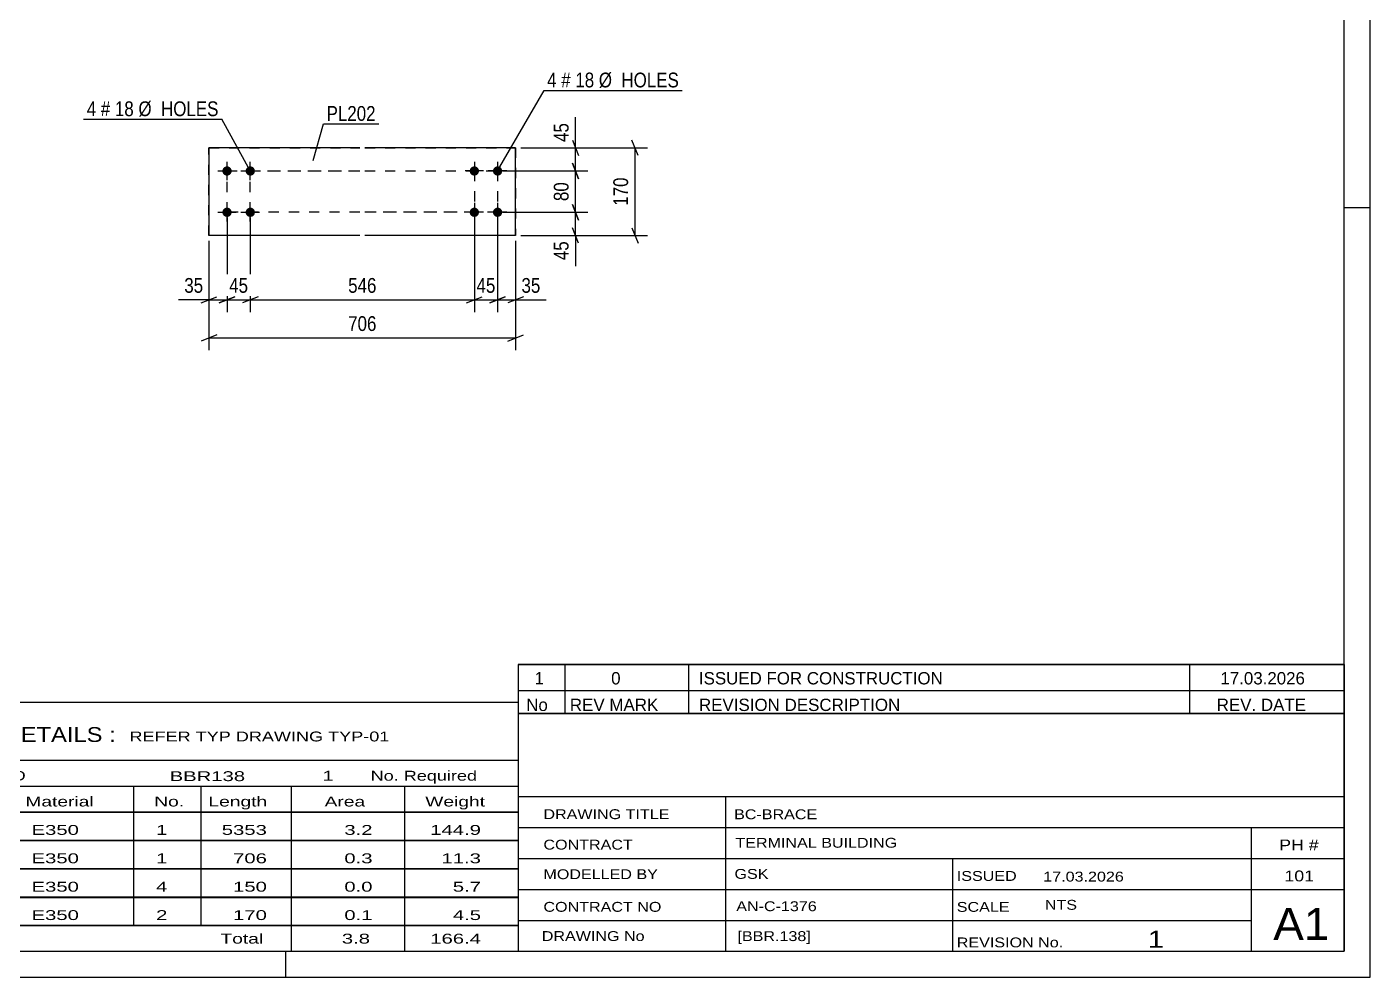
# Model space of a CAD drawing. Header units: millimetres. Extents: x 0 to 594, y 0 to 420.
# Drawn here: x 333.8 to 594, y 0 to 184.1 of the extents above; entities that cross this region are included whole.
import ezdxf

# ---------------------------------------------------------------- set-up
doc = ezdxf.new("R2010")
doc.units = ezdxf.units.MM
doc.linetypes.add('DXK_LINE_DOT2', pattern=[3.9198, 1.9599, -1.9599])
doc.styles.add('Arial Narrow', font='ARIALN.TTF', dxfattribs={"height": 0.2})

# ---------------------------------------------------------------- blocks, each defined once
blk = doc.blocks.new('Unknown-580611074-1130')
at = {"color": 5, "linetype": 'Continuous'}
for p, q in [((594, 0), (594, 420)), ((589, 5), (589, 415)), ((594, 149), (589, 149)), ((5, 5), (589, 5)), ((384, 0), (384, 5)), ((0, 0), (594, 0))]:
    blk.add_line(p, q, dxfattribs=at)
blk = doc.blocks.new('Bolt-580611074-2463 - 2457')
at = {"linetype": 'Continuous'}
for points in [[(372.03, 155.45), (371.9, 155.58), (371.8, 155.74), (371.73, 155.92), (371.7, 156.1), (371.71, 156.29), (371.76, 156.47), (371.85, 156.64), (371.97, 156.78), (372.11, 156.9), (372.28, 156.99), (372.46, 157.04), (372.65, 157.05), (372.83, 157.02), (373.01, 156.95), (373.17, 156.85), (373.3, 156.71), (373.4, 156.56), (373.47, 156.38), (373.5, 156.19), (373.49, 156.01), (373.44, 155.82), (373.36, 155.66), (373.24, 155.51), (373.09, 155.39), (372.92, 155.31), (372.74, 155.26), (372.55, 155.25), (372.37, 155.28), (372.19, 155.35)], [(376.53, 155.45), (376.4, 155.58), (376.3, 155.74), (376.23, 155.92), (376.2, 156.1), (376.21, 156.29), (376.26, 156.47), (376.35, 156.64), (376.47, 156.78), (376.61, 156.9), (376.78, 156.99), (376.96, 157.04), (377.15, 157.05), (377.33, 157.02), (377.51, 156.95), (377.67, 156.85), (377.8, 156.71), (377.9, 156.56), (377.97, 156.38), (378, 156.19), (377.99, 156.01), (377.94, 155.82), (377.86, 155.66), (377.74, 155.51), (377.59, 155.39), (377.42, 155.31), (377.24, 155.26), (377.05, 155.25), (376.87, 155.28), (376.69, 155.35)], [(372.03, 147.45), (371.9, 147.58), (371.8, 147.74), (371.73, 147.92), (371.7, 148.1), (371.71, 148.29), (371.76, 148.47), (371.85, 148.64), (371.97, 148.78), (372.11, 148.9), (372.28, 148.99), (372.46, 149.04), (372.65, 149.05), (372.84, 149.02), (373.01, 148.95), (373.17, 148.85), (373.3, 148.71), (373.4, 148.56), (373.47, 148.38), (373.5, 148.19), (373.49, 148.01), (373.44, 147.82), (373.36, 147.66), (373.24, 147.51), (373.09, 147.39), (372.92, 147.31), (372.74, 147.26), (372.55, 147.25), (372.37, 147.28), (372.19, 147.35)], [(376.53, 147.45), (376.4, 147.58), (376.3, 147.74), (376.23, 147.92), (376.2, 148.1), (376.21, 148.29), (376.26, 148.47), (376.35, 148.64), (376.47, 148.78), (376.61, 148.9), (376.78, 148.99), (376.96, 149.04), (377.15, 149.05), (377.34, 149.02), (377.51, 148.95), (377.67, 148.85), (377.8, 148.71), (377.9, 148.56), (377.97, 148.38), (378, 148.19), (377.99, 148.01), (377.94, 147.82), (377.86, 147.66), (377.74, 147.51), (377.59, 147.39), (377.42, 147.31), (377.24, 147.26), (377.05, 147.25), (376.87, 147.28), (376.69, 147.35)]]:
    blk.add_hatch(color=1, dxfattribs=at).paths.add_polyline_path(points)
at = {"color": 1, "linetype": 'Continuous'}
for p, q in [((370.8, 156.15), (374.4, 156.15)), ((372.6, 154.35), (372.6, 157.95)), ((375.3, 156.15), (378.9, 156.15)), ((377.1, 154.35), (377.1, 157.95)), ((372.6, 146.35), (372.6, 149.95)), ((377.1, 146.35), (377.1, 149.95)), ((370.8, 148.15), (374.4, 148.15)), ((375.3, 148.15), (378.9, 148.15))]:
    blk.add_line(p, q, dxfattribs=at)
blk = doc.blocks.new('Bolt-580611074-2468 - 2457')
at = {"linetype": 'Continuous'}
for points in [[(419.93, 155.45), (419.8, 155.58), (419.7, 155.74), (419.63, 155.92), (419.6, 156.1), (419.61, 156.29), (419.66, 156.47), (419.75, 156.64), (419.87, 156.79), (420.01, 156.9), (420.18, 156.99), (420.36, 157.04), (420.55, 157.05), (420.73, 157.02), (420.91, 156.95), (421.07, 156.85), (421.2, 156.71), (421.3, 156.56), (421.37, 156.38), (421.4, 156.2), (421.39, 156.01), (421.34, 155.83), (421.26, 155.66), (421.14, 155.51), (420.99, 155.39), (420.82, 155.31), (420.64, 155.26), (420.45, 155.25), (420.27, 155.28), (420.09, 155.35)], [(424.43, 155.45), (424.3, 155.58), (424.2, 155.74), (424.13, 155.92), (424.1, 156.1), (424.11, 156.29), (424.16, 156.47), (424.25, 156.64), (424.37, 156.79), (424.51, 156.9), (424.68, 156.99), (424.86, 157.04), (425.05, 157.05), (425.23, 157.02), (425.41, 156.95), (425.57, 156.85), (425.7, 156.71), (425.8, 156.56), (425.87, 156.38), (425.9, 156.2), (425.89, 156.01), (425.84, 155.83), (425.76, 155.66), (425.64, 155.51), (425.49, 155.39), (425.32, 155.31), (425.14, 155.26), (424.95, 155.25), (424.77, 155.28), (424.59, 155.35)], [(419.93, 147.45), (419.8, 147.58), (419.7, 147.74), (419.63, 147.92), (419.6, 148.1), (419.61, 148.29), (419.66, 148.47), (419.75, 148.64), (419.87, 148.79), (420.01, 148.9), (420.18, 148.99), (420.36, 149.04), (420.55, 149.05), (420.73, 149.02), (420.91, 148.95), (421.07, 148.85), (421.2, 148.71), (421.3, 148.56), (421.37, 148.38), (421.4, 148.2), (421.39, 148.01), (421.34, 147.83), (421.26, 147.66), (421.14, 147.51), (420.99, 147.39), (420.82, 147.31), (420.64, 147.26), (420.45, 147.25), (420.27, 147.28), (420.09, 147.35)], [(424.43, 147.45), (424.3, 147.58), (424.2, 147.74), (424.13, 147.92), (424.1, 148.1), (424.11, 148.29), (424.16, 148.47), (424.25, 148.64), (424.37, 148.79), (424.51, 148.9), (424.68, 148.99), (424.86, 149.04), (425.05, 149.05), (425.23, 149.02), (425.41, 148.95), (425.57, 148.85), (425.7, 148.71), (425.8, 148.56), (425.87, 148.38), (425.9, 148.2), (425.89, 148.01), (425.84, 147.83), (425.76, 147.66), (425.64, 147.51), (425.49, 147.39), (425.32, 147.31), (425.14, 147.26), (424.95, 147.25), (424.77, 147.28), (424.59, 147.35)]]:
    blk.add_hatch(color=1, dxfattribs=at).paths.add_polyline_path(points)
at = {"color": 1, "linetype": 'Continuous'}
for p, q in [((422.3, 156.15), (418.7, 156.15)), ((420.5, 157.95), (420.5, 154.35)), ((426.8, 156.15), (423.2, 156.15)), ((425, 157.95), (425, 154.35)), ((420.5, 149.95), (420.5, 146.35)), ((425, 149.95), (425, 146.35)), ((422.3, 148.15), (418.7, 148.15)), ((426.8, 148.15), (423.2, 148.15))]:
    blk.add_line(p, q, dxfattribs=at)
blk = doc.blocks.new('Part-580611074-2473 - 2457')
at = {"color": 2, "linetype": 'Continuous'}
for p, q in [((369.1, 160.65), (369.1, 160.65)), ((398.3, 160.65), (369.1, 160.65)), ((369.1, 160.65), (369.1, 143.65)), ((428.5, 160.65), (399.3, 160.65)), ((428.5, 160.65), (428.5, 160.65)), ((428.5, 143.65), (428.5, 160.65)), ((369.1, 143.65), (369.1, 143.65)), ((398.3, 143.65), (369.1, 143.65)), ((428.5, 143.65), (399.3, 143.65)), ((428.5, 143.65), (428.5, 143.65))]:
    blk.add_line(p, q, dxfattribs=at)
at = {"color": 7, "linetype": 'DXK_LINE_DOT2'}
for p, q in [((369.1, 160.65), (398.3, 160.65)), ((369.1, 143.65), (369.1, 160.65)), ((399.3, 160.65), (428.5, 160.65)), ((428.5, 160.65), (428.5, 143.65)), ((398.3, 143.65), (369.1, 143.65)), ((428.5, 143.65), (399.3, 143.65))]:
    blk.add_line(p, q, dxfattribs=at)
blk = doc.blocks.new('Rectangle-580611074-2559 - 2457')
at = {"color": 1, "linetype": 'DXK_LINE_DOT2'}
for p, q in [((372.6, 156.15), (398.3, 156.15)), ((372.6, 148.15), (372.6, 156.15)), ((399.3, 156.15), (425, 156.15)), ((425, 156.15), (425, 148.15)), ((398.3, 148.15), (372.6, 148.15)), ((425, 148.15), (399.3, 148.15))]:
    blk.add_line(p, q, dxfattribs=at)
blk = doc.blocks.new('Rectangle-580611074-2549 - 2457')
at = {"color": 1, "linetype": 'DXK_LINE_DOT2'}
for p, q in [((377.1, 156.15), (398.3, 156.15)), ((377.1, 148.15), (377.1, 156.15)), ((399.3, 156.15), (420.5, 156.15)), ((420.5, 156.15), (420.5, 148.15)), ((398.3, 148.15), (377.1, 148.15)), ((420.5, 148.15), (399.3, 148.15))]:
    blk.add_line(p, q, dxfattribs=at)
blk = doc.blocks.new('StraightDimension-580611074-2528 - 2457')
at = {"color": 7, "linetype": 'Continuous'}
for p, q in [((420.5, 147.15), (420.5, 128.8)), ((425, 147.15), (425, 128.8)), ((419, 130.6), (422, 131.8)), ((420.5, 131.2), (425, 131.2)), ((426.5, 131.8), (423.5, 130.6))]:
    blk.add_line(p, q, dxfattribs=at)
at = {"color": 0}
blk.add_wipeout([(425.18, 131.95), (425.18, 136.15), (420.32, 136.15), (420.32, 131.95)], dxfattribs=at)
at = {"color": 3, "style": 'Arial Narrow'}
blk.add_text('45', height=2.863, dxfattribs=at).set_placement((420.92, 132.55))
blk = doc.blocks.new('StraightDimension-580611074-2476 - 2457')
at = {"color": 7, "linetype": 'Continuous'}
for p, q in [((439.5, 162.15), (440.7, 159.15)), ((429.5, 160.65), (442.5, 160.65)), ((440.1, 156.15), (440.1, 160.65)), ((426, 156.15), (442.5, 156.15)), ((440.7, 154.65), (439.5, 157.65))]:
    blk.add_line(p, q, dxfattribs=at)
at = {"color": 0}
blk.add_wipeout([(439.35, 166.03), (435.15, 166.03), (435.15, 161.17), (439.35, 161.17)], dxfattribs=at)
at = {"color": 7, "linetype": 'Continuous'}
blk.add_line((440.1, 160.65), (440.1, 166.56), dxfattribs=at)
blk.add_line((440.1, 160.65), (440.1, 166.56), dxfattribs=at)
at = {"color": 3, "style": 'Arial Narrow'}
blk.add_text('45', height=2.863, rotation=90.0002, dxfattribs=at).set_placement((438.75, 161.77))
blk = doc.blocks.new('StraightDimension-580611074-2484 - 2457')
at = {"color": 7, "linetype": 'Continuous'}
for p, q in [((426, 156.15), (442.5, 156.15)), ((439.5, 157.65), (440.7, 154.65)), ((440.1, 148.15), (440.1, 156.15)), ((440.7, 146.65), (439.5, 149.65)), ((426, 148.15), (442.5, 148.15))]:
    blk.add_line(p, q, dxfattribs=at)
at = {"color": 0}
blk.add_wipeout([(439.35, 154.58), (435.15, 154.58), (435.15, 149.72), (439.35, 149.72)], dxfattribs=at)
at = {"color": 3, "style": 'Arial Narrow'}
blk.add_text('80', height=2.863, rotation=90.0002, dxfattribs=at).set_placement((438.75, 150.32))
blk = doc.blocks.new('StraightDimension-580611074-2492 - 2457')
at = {"color": 7, "linetype": 'Continuous'}
for p, q in [((439.5, 149.65), (440.7, 146.65)), ((426, 148.15), (442.5, 148.15)), ((440.1, 143.65), (440.1, 148.15)), ((429.5, 143.65), (442.5, 143.65)), ((440.7, 142.15), (439.5, 145.15))]:
    blk.add_line(p, q, dxfattribs=at)
at = {"color": 0}
blk.add_wipeout([(439.35, 143.12), (435.15, 143.12), (435.15, 138.27), (439.35, 138.27)], dxfattribs=at)
at = {"color": 7, "linetype": 'Continuous'}
blk.add_line((440.1, 143.65), (440.1, 137.74), dxfattribs=at)
blk.add_line((440.1, 143.65), (440.1, 137.74), dxfattribs=at)
at = {"color": 3, "style": 'Arial Narrow'}
blk.add_text('45', height=2.863, rotation=90.0002, dxfattribs=at).set_placement((438.75, 138.87))
blk = doc.blocks.new('StraightDimension-580611074-2499 - 2457')
at = {"color": 7, "linetype": 'Continuous'}
for p, q in [((452.23, 159.15), (451.03, 162.15)), ((429.5, 160.65), (454.03, 160.65)), ((451.63, 143.65), (451.63, 160.65)), ((429.5, 143.65), (454.03, 143.65)), ((451.03, 145.15), (452.23, 142.15))]:
    blk.add_line(p, q, dxfattribs=at)
at = {"color": 0}
blk.add_wipeout([(450.88, 155.49), (446.68, 155.49), (446.68, 148.81), (450.88, 148.81)], dxfattribs=at)
at = {"color": 3, "style": 'Arial Narrow'}
blk.add_text('170', height=2.863, rotation=90.0002, dxfattribs=at).set_placement((450.28, 149.41))
blk = doc.blocks.new('StraightDimension-580611074-2508 - 2457')
at = {"color": 7, "linetype": 'Continuous'}
for p, q in [((425, 147.15), (425, 128.8)), ((428.5, 142.65), (428.5, 128.8)), ((423.5, 130.6), (426.5, 131.8)), ((425, 131.2), (428.5, 131.2)), ((430, 131.8), (427, 130.6))]:
    blk.add_line(p, q, dxfattribs=at)
at = {"color": 0}
blk.add_wipeout([(433.88, 131.95), (433.88, 136.15), (429.03, 136.15), (429.03, 131.95)], dxfattribs=at)
at = {"color": 7, "linetype": 'Continuous'}
blk.add_line((428.5, 131.2), (434.41, 131.2), dxfattribs=at)
blk.add_line((428.5, 131.2), (434.41, 131.2), dxfattribs=at)
at = {"color": 3, "style": 'Arial Narrow'}
blk.add_text('35', height=2.863, dxfattribs=at).set_placement((429.63, 132.55))
blk = doc.blocks.new('StraightDimension-580611074-2514 - 2457')
at = {"color": 7, "linetype": 'Continuous'}
for p, q in [((372.6, 147.15), (372.6, 128.8)), ((369.1, 142.65), (369.1, 128.8)), ((367.6, 130.6), (370.6, 131.8)), ((369.1, 131.2), (372.6, 131.2)), ((374.1, 131.8), (371.1, 130.6))]:
    blk.add_line(p, q, dxfattribs=at)
at = {"color": 0}
blk.add_wipeout([(368.58, 131.95), (368.58, 136.15), (363.72, 136.15), (363.72, 131.95)], dxfattribs=at)
at = {"color": 7, "linetype": 'Continuous'}
blk.add_line((369.1, 131.2), (363.2, 131.2), dxfattribs=at)
blk.add_line((369.1, 131.2), (363.2, 131.2), dxfattribs=at)
at = {"color": 3, "style": 'Arial Narrow'}
blk.add_text('35', height=2.863, dxfattribs=at).set_placement((364.32, 132.55))
blk = doc.blocks.new('StraightDimension-580611074-2520 - 2457')
at = {"color": 7, "linetype": 'Continuous'}
for p, q in [((377.1, 147.15), (377.1, 128.8)), ((420.5, 147.15), (420.5, 128.8)), ((378.6, 131.8), (375.6, 130.6)), ((377.1, 131.2), (420.5, 131.2)), ((419, 130.6), (422, 131.8))]:
    blk.add_line(p, q, dxfattribs=at)
at = {"color": 0}
blk.add_wipeout([(402.14, 131.95), (402.14, 136.15), (395.46, 136.15), (395.46, 131.95)], dxfattribs=at)
at = {"color": 3, "style": 'Arial Narrow'}
blk.add_text('546', height=2.863, dxfattribs=at).set_placement((396.06, 132.55))
blk = doc.blocks.new('StraightDimension-580611074-2536 - 2457')
at = {"color": 7, "linetype": 'Continuous'}
for p, q in [((372.6, 147.15), (372.6, 128.8)), ((377.1, 147.15), (377.1, 128.8)), ((371.1, 130.6), (374.1, 131.8)), ((372.6, 131.2), (377.1, 131.2)), ((378.6, 131.8), (375.6, 130.6))]:
    blk.add_line(p, q, dxfattribs=at)
at = {"color": 0}
blk.add_wipeout([(377.28, 131.95), (377.28, 136.15), (372.42, 136.15), (372.42, 131.95)], dxfattribs=at)
at = {"color": 3, "style": 'Arial Narrow'}
blk.add_text('45', height=2.863, dxfattribs=at).set_placement((373.02, 132.55))
blk = doc.blocks.new('StraightDimension-580611074-2545 - 2457')
at = {"color": 7, "linetype": 'Continuous'}
for p, q in [((369.1, 142.65), (369.1, 121.41)), ((428.5, 142.65), (428.5, 121.41)), ((370.6, 124.41), (367.6, 123.21)), ((369.1, 123.81), (428.5, 123.81)), ((427, 123.21), (430, 124.41))]:
    blk.add_line(p, q, dxfattribs=at)
at = {"color": 0}
blk.add_wipeout([(402.14, 124.56), (402.14, 128.76), (395.46, 128.76), (395.46, 124.56)], dxfattribs=at)
at = {"color": 3, "style": 'Arial Narrow'}
blk.add_text('706', height=2.863, dxfattribs=at).set_placement((396.06, 125.16))
blk = doc.blocks.new('Unknown-580611074-4312')
at = {"color": 7, "linetype": 'Continuous'}
for p, q in [((429, 51.05), (429, 5)), ((429, 51.05), (589, 51.05)), ((589, 51), (589, 5)), ((429, 35), (589, 35)), ((469.14, 35), (469.14, 5)), ((429, 29), (589, 29)), ((571, 5.05), (571, 29.05)), ((429, 23), (589, 23)), ((513.14, 23), (513.14, 5)), ((429, 17), (589, 17)), ((429, 11), (571, 11)), ((429, 5), (589, 5))]:
    blk.add_line(p, q, dxfattribs=at)
at = {"color": 7, "style": 'Arial Narrow'}
for s, height, width, p in [('DRAWING TITLE', 1.9089, 1.425378, (433.88, 30.61)), ('BC-BRACE', 1.909, 1.425378, (470.81, 30.59)), ('CONTRACT', 1.909, 1.425378, (433.88, 24.71)), ('TERMINAL BUILDING', 1.9089, 1.425378, (471.06, 25.07)), ('MODELLED BY', 1.9089, 1.425378, (433.88, 18.98)), ('GSK', 1.909, 1.425378, (470.88, 19.04)), ('ISSUED', 1.909, 1.425378, (513.94, 18.64)), ('17.03.2026', 1.909, 1.425378, (530.69, 18.52)), ('CONTRACT NO', 1.9089, 1.425378, (433.88, 12.66)), ('AN-C-1376', 1.909, 1.425378, (471.23, 12.78)), ('SCALE', 1.909, 1.425378, (513.94, 12.65)), ('A1', 6.204, 1.25, (575.24, 7.2)), ('DRAWING No', 1.909, 1.425378, (433.56, 7)), ('[BBR.138]', 1.909, 1.425378, (471.46, 6.99)), ('1', 3.34, 1.5, (550.91, 5.68)), ('REVISION No.', 1.9089, 1.425378, (513.94, 5.77))]:
    blk.add_text(s, height=height, dxfattribs=dict(at, width=width)).set_placement(p)
at = {"color": 7, "linetype": 'Continuous', "style": 'Arial Narrow'}
for s, height, width, p in [('PH #', 2.1, 1.42538, (576.4, 24.55)), ('101', 2.1, 1.42538, (577.41, 18.55)), ('NTS', 1.909, 1.425378, (531, 13.05))]:
    blk.add_text(s, height=height, dxfattribs=dict(at, width=width)).set_placement(p)
blk = doc.blocks.new('Unknown-580611074-4313')
at = {"color": 7, "linetype": 'Continuous'}
for p, q in [((429, 60.55), (589, 60.55)), ((589, 60.55), (429, 60.55)), ((429, 60.55), (429, 55.55)), ((438, 60.55), (438, 55.55)), ((462, 60.55), (462, 55.55)), ((559, 60.55), (559, 55.55)), ((589, 60.55), (589, 55.55)), ((429, 55.55), (589, 55.55)), ((429, 55.55), (429, 51.05)), ((429, 55.55), (589, 55.55)), ((438, 55.55), (438, 51.05)), ((462, 55.55), (462, 51.05)), ((559, 55.55), (559, 51.05)), ((589, 55.55), (589, 51.05)), ((589, 51.05), (429, 51.05))]:
    blk.add_line(p, q, dxfattribs=at)
at = {"color": 7, "linetype": 'Continuous', "style": 'Arial Narrow'}
for s, height, width, p in [('1', 2.39, 1.196471, (432.16, 56.7)), ('0', 2.39, 1.196471, (447, 56.7)), ('ISSUED FOR CONSTRUCTION', 2.3861, 1.196471, (464, 56.7)), ('17.03.2026', 2.386, 1.196471, (565, 56.7)), ('No', 2.386, 1.2, (430.54, 51.55)), ('REV MARK', 2.386, 1.2, (439, 51.55)), ('REVISION DESCRIPTION', 2.3861, 1.2, (464, 51.55)), ('REV. DATE', 2.386, 1.2, (564.28, 51.55))]:
    blk.add_text(s, height=height, dxfattribs=dict(at, width=width)).set_placement(p)
blk = doc.blocks.new('Unknown-580611074-4314')
at = {"color": 7, "linetype": 'Continuous'}
for p, q in [((269, 53.25), (429, 53.25)), ((269, 42), (269, 53.25)), ((429, 53.25), (429, 42)), ((269, 42), (429, 42)), ((269, 42), (269, 37)), ((429, 42), (429, 37)), ((269, 37), (429, 37)), ((269, 37), (269, 32)), ((293, 37), (293, 32)), ((328.5, 37), (328.5, 32)), ((354.5, 37), (354.5, 32)), ((367.5, 37), (367.5, 32)), ((385, 37), (385, 32)), ((407, 37), (407, 32)), ((429, 37), (429, 32)), ((269, 32), (429, 32)), ((269, 31.95), (269, 26.55)), ((269, 31.95), (429, 31.95)), ((293, 32), (293, 26.5)), ((328.5, 32), (328.5, 26.5)), ((354.5, 32), (354.5, 26.5)), ((367.5, 32), (367.5, 26.5)), ((385, 32), (385, 26.5)), ((407, 32), (407, 26.5)), ((429, 31.95), (429, 26.55)), ((269, 26.55), (429, 26.55)), ((269, 26.45), (269, 21.05)), ((269, 26.45), (429, 26.45)), ((293, 26.5), (293, 21)), ((328.5, 26.5), (328.5, 21)), ((354.5, 26.5), (354.5, 21)), ((367.5, 26.5), (367.5, 21)), ((385, 26.5), (385, 21)), ((407, 26.5), (407, 21)), ((429, 26.45), (429, 21.05)), ((269, 21.05), (429, 21.05)), ((269, 20.95), (269, 15.55)), ((269, 20.95), (429, 20.95)), ((293, 21), (293, 15.5)), ((328.5, 21), (328.5, 15.5)), ((354.5, 21), (354.5, 15.5)), ((367.5, 21), (367.5, 15.5)), ((385, 21), (385, 15.5)), ((407, 21), (407, 15.5)), ((429, 20.95), (429, 15.55)), ((269, 15.55), (429, 15.55)), ((269, 15.45), (269, 10.05)), ((269, 15.45), (429, 15.45)), ((293, 15.5), (293, 10)), ((328.5, 15.5), (328.5, 10)), ((354.5, 15.5), (354.5, 10)), ((367.5, 15.5), (367.5, 10)), ((385, 15.5), (385, 10)), ((407, 15.5), (407, 10)), ((429, 15.45), (429, 10.05)), ((269, 10.05), (429, 10.05)), ((269, 10), (429, 10)), ((269, 10), (269, 5)), ((385, 10), (385, 5)), ((407, 10), (407, 5)), ((429, 10), (429, 5)), ((269, 5), (429, 5))]:
    blk.add_line(p, q, dxfattribs=at)
at = {"color": 7, "style": 'Arial Narrow'}
for s, height, width, p in [('GENERAL NOTES & WELD DETAILS :', 2.8633, 1.4, (270.15, 45.56)), ('REFER TYP DRAWING TYP-01', 1.9089, 1.6, (353.7, 45.66)), ("MATERIAL LIST FOR ASSEMBLY MK'D", 1.9089, 1.6, (270.15, 38.06)), ('BBR138', 1.909, 1.794707, (361.48, 37.97)), ('1', 1.91, 1.794707, (391.08, 38.06)), ('No. Required', 1.9089, 1.6, (400.41, 38.06)), ('Mark', 1.909, 1.7, (270.34, 33)), ('Profile', 1.909, 1.7, (303.41, 33)), ('Material', 1.909, 1.7, (333.54, 33.06)), ('No.', 1.909, 1.7, (358.5, 33.06)), ('Length', 1.909, 1.7, (369, 33.06)), ('Area', 1.909, 1.7, (391.5, 33.06)), ('Weight', 1.909, 1.7, (411, 33.06))]:
    blk.add_text(s, height=height, dxfattribs=dict(at, width=width)).set_placement(p)
at = {"color": 7, "linetype": 'Continuous', "style": 'Arial Narrow'}
for s, height, width, p in [('BBR138', 1.909, 1.794707, (270.5, 27.56)), ('SHS150*6', 1.909, 1.794707, (295, 27.56)), ('E350', 1.909, 1.794707, (334.74, 27.56)), ('1', 1.91, 1.794707, (358.86, 27.56)), ('5353', 1.909, 1.794707, (371.58, 27.56)), ('3.2', 1.909, 1.794707, (395.32, 27.56)), ('144.9', 1.909, 1.794707, (411.96, 27.56)), ('PL202', 1.909, 1.794707, (270.5, 22.06)), ('PL12*170', 1.909, 1.794707, (295, 22.06)), ('E350', 1.909, 1.794707, (334.74, 22.06)), ('1', 1.91, 1.794707, (358.86, 22.06)), ('706', 1.909, 1.794707, (373.77, 22.06)), ('0.3', 1.909, 1.794707, (395.32, 22.06)), ('11.3', 1.909, 1.794707, (414.14, 22.06)), ('PL40', 1.909, 1.794707, (270.5, 16.56)), ('PL10*120', 1.909, 1.794707, (295, 16.56)), ('E350', 1.909, 1.794707, (334.74, 16.56)), ('4', 1.91, 1.794707, (358.86, 16.56)), ('150', 1.909, 1.794707, (373.77, 16.56)), ('0.0', 1.909, 1.794707, (395.32, 16.56)), ('5.7', 1.909, 1.794707, (416.33, 16.56)), ('PL98', 1.909, 1.794707, (270.5, 11.06)), ('PL10*170', 1.909, 1.794707, (295, 11.06)), ('E350', 1.909, 1.794707, (334.74, 11.06)), ('2', 1.91, 1.794707, (358.86, 11.06)), ('170', 1.909, 1.794707, (373.77, 11.06)), ('0.1', 1.909, 1.794707, (395.32, 11.06)), ('4.5', 1.909, 1.794707, (416.33, 11.06)), ('Total', 1.909, 1.7, (371.33, 6.5)), ('3.8', 1.909, 1.794707, (394.83, 6.5)), ('166.4', 1.909, 1.794707, (411.96, 6.5))]:
    blk.add_text(s, height=height, dxfattribs=dict(at, width=width)).set_placement(p)
blk = doc.blocks.new('Mark-580611074-2459 - 2457')
at = {"color": 0}
blk.add_wipeout([(347.25, 166.77), (347.25, 169.77), (345.43, 169.77), (345.43, 166.77)], dxfattribs=at)
blk.add_wipeout([(347.25, 166.77), (347.25, 169.77), (345.43, 169.77), (345.43, 166.77)], dxfattribs=at)
blk.add_wipeout([(349.98, 166.77), (349.98, 169.77), (348.15, 169.77), (348.15, 166.77)], dxfattribs=at)
blk.add_wipeout([(349.98, 166.77), (349.98, 169.77), (348.15, 169.77), (348.15, 166.77)], dxfattribs=at)
at = {"color": 3, "style": 'Arial Narrow'}
blk.add_text('4', height=2.86, dxfattribs=at).set_placement((345.43, 166.77))
at = {"color": 0}
blk.add_wipeout([(354.54, 166.77), (354.54, 169.77), (350.88, 169.77), (350.88, 166.77)], dxfattribs=at)
blk.add_wipeout([(354.54, 166.77), (354.54, 169.77), (350.88, 169.77), (350.88, 166.77)], dxfattribs=at)
at = {"color": 3, "style": 'Arial Narrow'}
blk.add_text('#', height=2.86, dxfattribs=at).set_placement((348.15, 166.77))
at = {"color": 0}
blk.add_wipeout([(370.97, 166.77), (370.97, 169.77), (355.44, 169.77), (355.44, 166.77)], dxfattribs=at)
blk.add_wipeout([(370.97, 166.77), (370.97, 169.77), (355.44, 169.77), (355.44, 166.77)], dxfattribs=at)
at = {"color": 7, "linetype": 'Continuous'}
for p in [(344.83, 166.17), (377.1, 156.15)]:
    blk.add_line(p, (371.57, 166.17), dxfattribs=at)
at = {"color": 3, "style": 'Arial Narrow'}
for s, p in [('18', (350.88, 166.77)), ('Ø  HOLES', (355.44, 166.77))]:
    blk.add_text(s, height=2.863, dxfattribs=at).set_placement(p)
blk = doc.blocks.new('Mark-580611074-2464 - 2457')
at = {"color": 0}
blk.add_wipeout([(436.43, 172.34), (436.43, 175.34), (434.6, 175.34), (434.6, 172.34)], dxfattribs=at)
blk.add_wipeout([(436.43, 172.34), (436.43, 175.34), (434.6, 175.34), (434.6, 172.34)], dxfattribs=at)
at = {"color": 7, "linetype": 'Continuous'}
blk.add_line((425, 156.15), (434, 171.74), dxfattribs=at)
at = {"color": 0}
blk.add_wipeout([(439.16, 172.34), (439.16, 175.34), (437.33, 175.34), (437.33, 172.34)], dxfattribs=at)
blk.add_wipeout([(439.16, 172.34), (439.16, 175.34), (437.33, 175.34), (437.33, 172.34)], dxfattribs=at)
at = {"color": 3, "style": 'Arial Narrow'}
blk.add_text('4', height=2.86, dxfattribs=at).set_placement((434.6, 172.34))
at = {"color": 0}
blk.add_wipeout([(443.71, 172.34), (443.71, 175.34), (440.06, 175.34), (440.06, 172.34)], dxfattribs=at)
blk.add_wipeout([(443.71, 172.34), (443.71, 175.34), (440.06, 175.34), (440.06, 172.34)], dxfattribs=at)
at = {"color": 3, "style": 'Arial Narrow'}
blk.add_text('#', height=2.86, dxfattribs=at).set_placement((437.33, 172.34))
at = {"color": 0}
blk.add_wipeout([(460.14, 172.34), (460.14, 175.34), (444.61, 175.34), (444.61, 172.34)], dxfattribs=at)
blk.add_wipeout([(460.14, 172.34), (460.14, 175.34), (444.61, 175.34), (444.61, 172.34)], dxfattribs=at)
at = {"color": 7, "linetype": 'Continuous'}
blk.add_line((434, 171.74), (460.74, 171.74), dxfattribs=at)
at = {"color": 3, "style": 'Arial Narrow'}
for s, p in [('18', (440.06, 172.34)), ('Ø  HOLES', (444.61, 172.34))]:
    blk.add_text(s, height=2.863, dxfattribs=at).set_placement(p)
blk = doc.blocks.new('Mark-580611074-2469 - 2457')
at = {"color": 0}
blk.add_wipeout([(401.38, 165.86), (401.38, 168.86), (391.88, 168.86), (391.88, 165.86)], dxfattribs=at)
blk.add_wipeout([(401.38, 165.86), (401.38, 168.86), (391.88, 168.86), (391.88, 165.86)], dxfattribs=at)
at = {"color": 30, "linetype": 'Continuous'}
for p, q in [((389.3, 158.2), (391.28, 165.26)), ((391.28, 165.26), (401.98, 165.26))]:
    blk.add_line(p, q, dxfattribs=at)
at = {"color": 3, "style": 'Arial Narrow'}
blk.add_text('PL202', height=2.863, dxfattribs=at).set_placement((391.88, 165.86))

msp = doc.modelspace()

# ---------------------------------------------------------------- block references
for name in ['Unknown-580611074-1130', 'Part-580611074-2473 - 2457', 'Bolt-580611074-2463 - 2457', 'Rectangle-580611074-2559 - 2457', 'Rectangle-580611074-2549 - 2457', 'Bolt-580611074-2468 - 2457', 'Unknown-580611074-4313', 'Unknown-580611074-4314', 'Unknown-580611074-4312']:
    msp.add_blockref(name, (0, 0))

# ---------------------------------------------------------------- next in the draw order: block references
for name in ['Mark-580611074-2459 - 2457', 'Mark-580611074-2469 - 2457', 'StraightDimension-580611074-2476 - 2457', 'StraightDimension-580611074-2514 - 2457', 'StraightDimension-580611074-2528 - 2457']:
    msp.add_blockref(name, (0, 0))

# ---------------------------------------------------------------- next in the draw order: block references
for name in ['StraightDimension-580611074-2484 - 2457', 'StraightDimension-580611074-2520 - 2457']:
    msp.add_blockref(name, (0, 0))

# ---------------------------------------------------------------- next in the draw order: block references
for name in ['StraightDimension-580611074-2492 - 2457', 'StraightDimension-580611074-2536 - 2457']:
    msp.add_blockref(name, (0, 0))

# ---------------------------------------------------------------- next in the draw order: block references
msp.add_blockref('StraightDimension-580611074-2499 - 2457', (0, 0))

# ---------------------------------------------------------------- next in the draw order: block references
for name in ['Mark-580611074-2464 - 2457', 'StraightDimension-580611074-2508 - 2457']:
    msp.add_blockref(name, (0, 0))

# ---------------------------------------------------------------- next in the draw order: block references
msp.add_blockref('StraightDimension-580611074-2545 - 2457', (0, 0))

doc.saveas('drawing.dxf')
